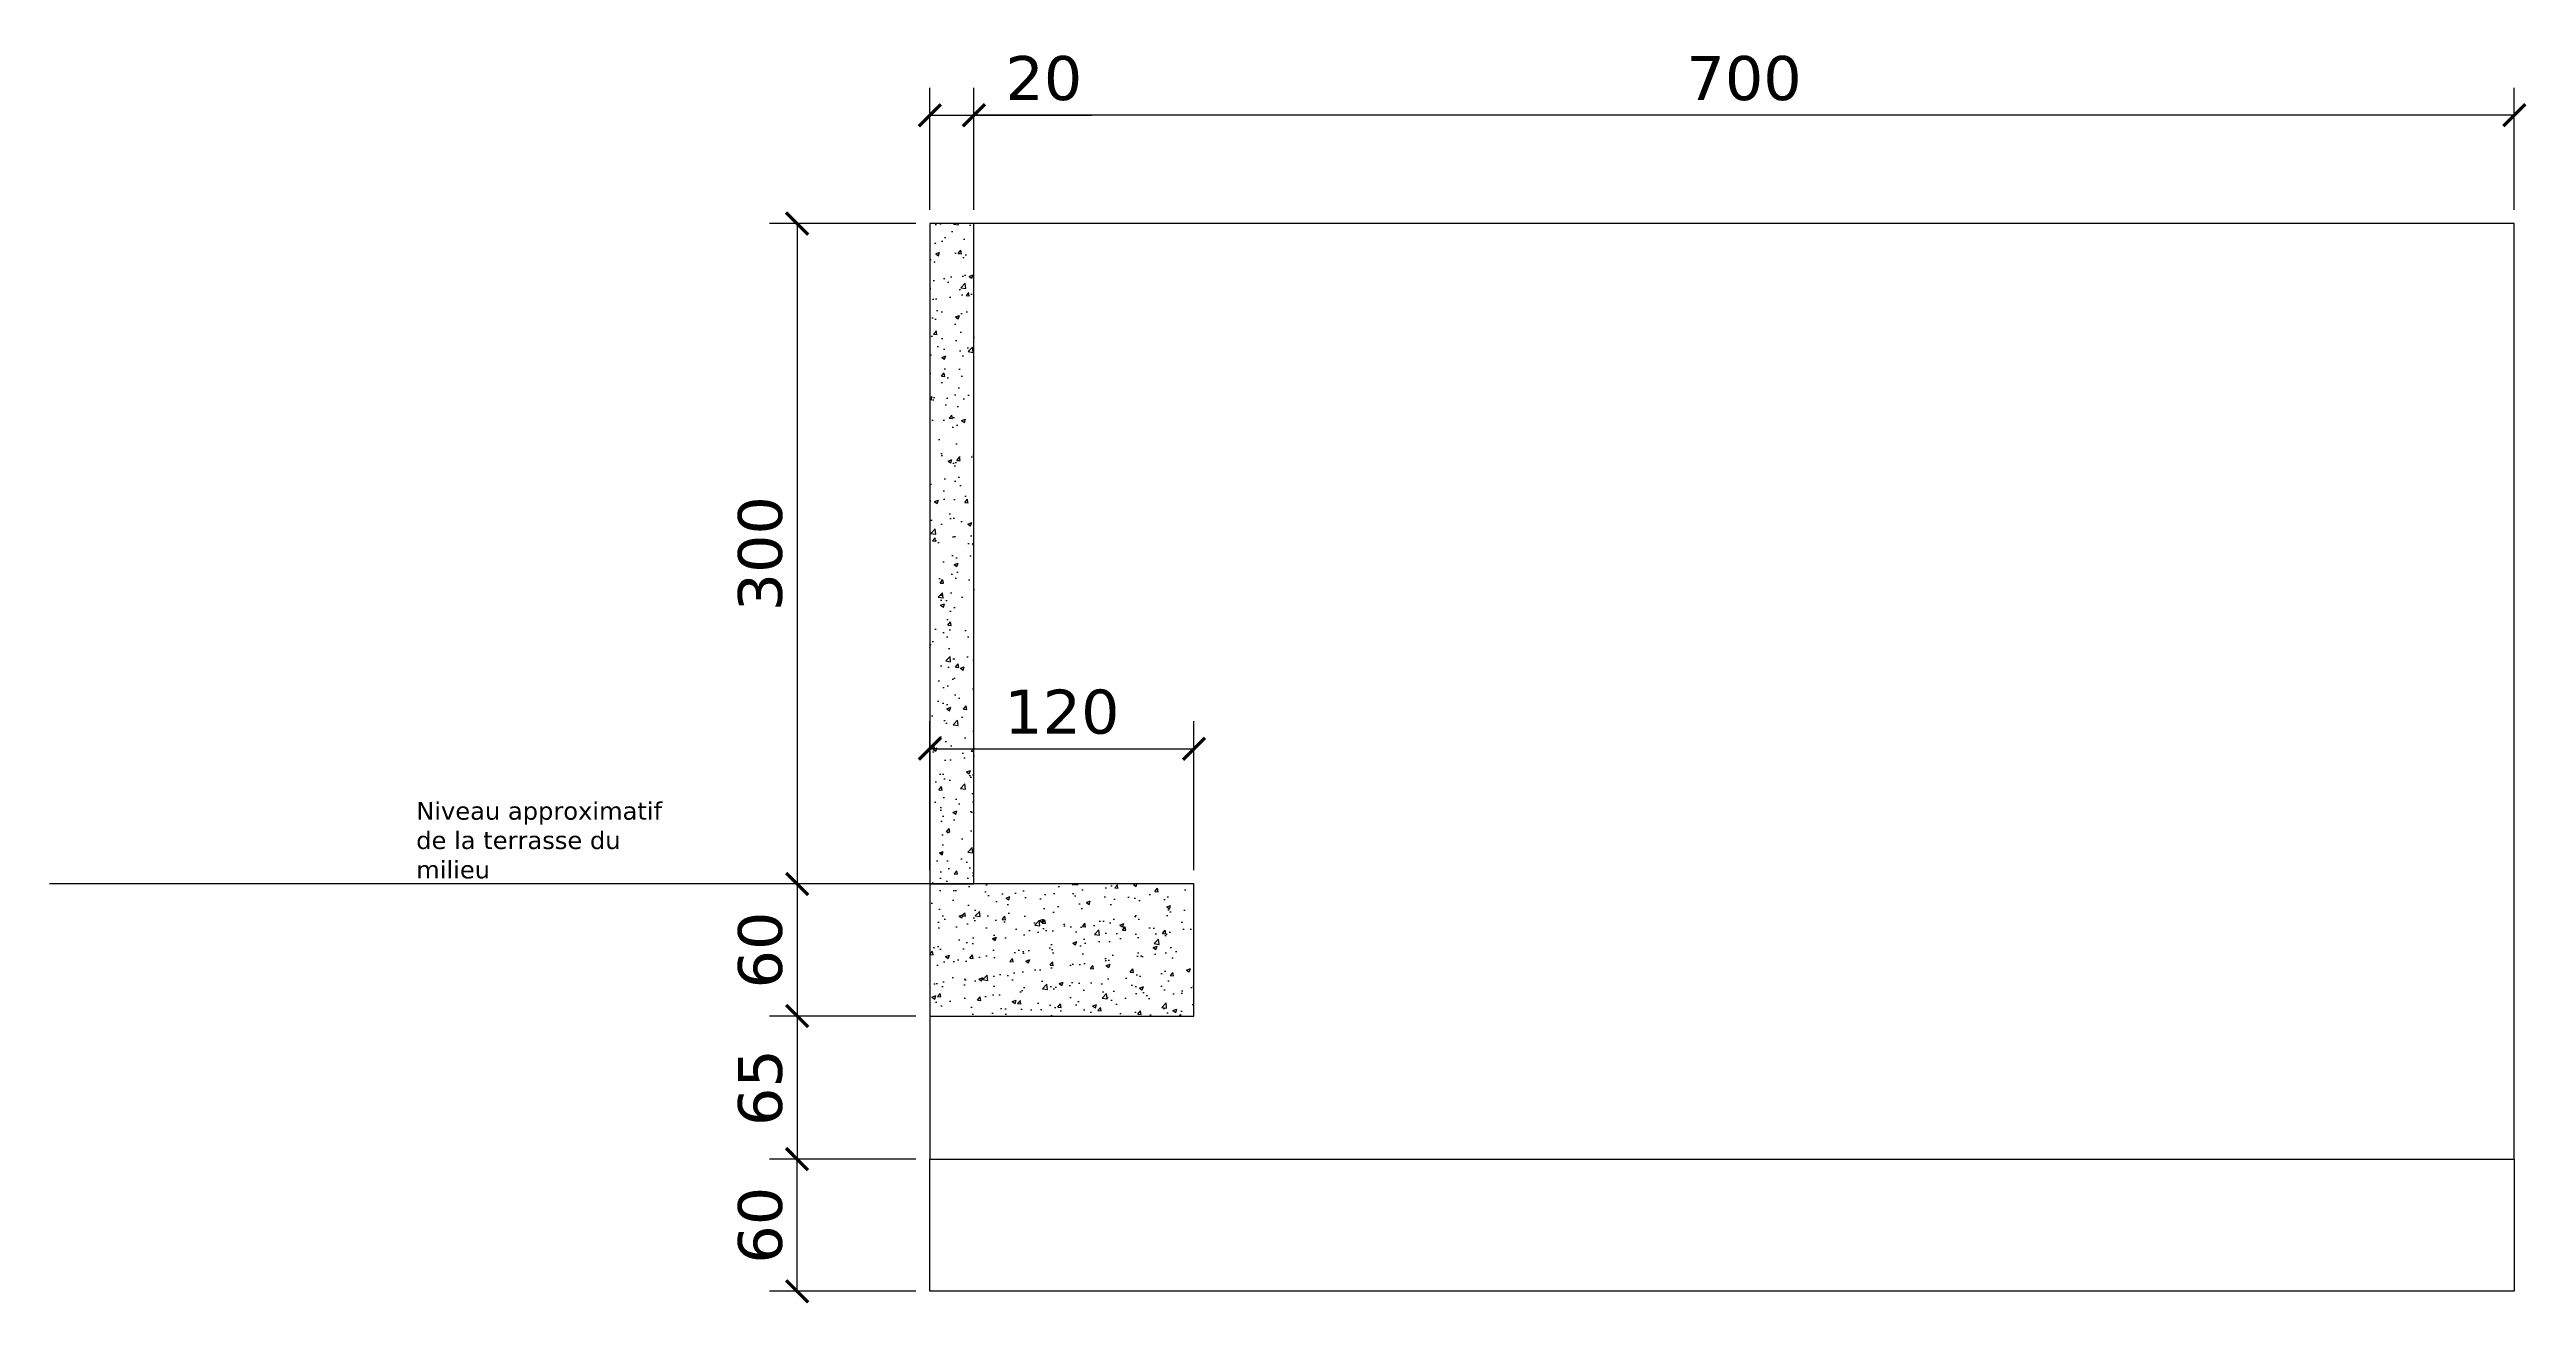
# Model space of a CAD drawing. Header units: centimetres. Extents: x -262314 to 1497847, y -126598 to 219599.
# Drawn here: x 28680 to 39935, y -28128 to -22433 of the extents above; entities that cross this region are included whole.
import ezdxf

# ---------------------------------------------------------------- set-up
doc = ezdxf.new("R2010")
doc.units = ezdxf.units.CM
doc.header["$PDMODE"] = 34
doc.header["$PDSIZE"] = 100
for name, color, linetype in [('Dimensions', 6, 'Continuous'), ('HACHURES', 18, 'Continuous'), ('Mur de soutenement-ajout-escalier', 244, 'Continuous'), ('sol-naturel', 62, 'Continuous'), ('Title Block', 250, 'Continuous')]:
    doc.layers.add(name, color=color, linetype=linetype)
doc.styles.add('Seb', font='Verdana.ttf')
doc.dimstyles.new('d', dxfattribs={"dimtxt": 1, "dimasz": 1, "dimexe": 1.25, "dimexo": 0.625, "dimtad": 1, "dimdec": 1, "dimlfac": 0.1, "dimtxsty": 'Seb', "dimblk": 'ARCHTICK', "dimblk1": 'ARCHTICK', "dimblk2": 'ARCHTICK', "dimcen": 2.5, "dimclrd": 256, "dimclre": 256, "dimadec": 0, "dimazin": 0, "dimtfac": 1, "dimtdec": 1, "dimtmove": 0, "dimatfit": 3, "dimldrblk": 'ARCHTICK', "dimfxl": 1, "dimlwd": -1, "dimlwe": -1, "dimarcsym": 0})

# ---------------------------------------------------------------- blocks, each defined once
blk = doc.blocks.new('_ArchTick')
at = {"color": 0, "linetype": 'ByBlock', "const_width": 0.15}
blk.add_lwpolyline([(-0.5, -0.5), (0.5, 0.5)], dxfattribs=at)
blk = doc.blocks.new('*D214')
at = {"layer": 'Defpoints', "color": 0, "transparency": 16777216}
for p in [(32680, -23223), (32077, -26223), (32680, -26223)]:
    blk.add_point(p, dxfattribs=at)
at = {"layer": 'Dimensions', "transparency": 16777216}
for p, q in [((32617, -23223), (31952, -23223)), ((32077, -23223), (32077, -26223)), ((32617, -26223), (31952, -26223))]:
    blk.add_line(p, q, dxfattribs=at)
at = {"layer": 'Dimensions', "transparency": 16777216, "xscale": 100, "yscale": 100, "zscale": 100}
for p, rotation in [((32077, -23223), 90), ((32077, -26223), 270)]:
    blk.add_blockref('_ArchTick', p, dxfattribs=dict(at, rotation=rotation))
at = {"layer": 'Dimensions', "color": 0, "transparency": 16777216, "insert": (31910, -24723), "char_height": 200, "attachment_point": 5, "rotation": 90, "style": 'Seb'}
blk.add_mtext('300', dxfattribs=at)
blk = doc.blocks.new('*D215')
at = {"layer": 'Defpoints', "color": 0, "transparency": 16777216}
for p in [(32680, -26223), (32077, -26823), (32680, -26823)]:
    blk.add_point(p, dxfattribs=at)
at = {"layer": 'Dimensions', "transparency": 16777216}
for p, q in [((32617, -26223), (31952, -26223)), ((32077, -26223), (32077, -26823)), ((32617, -26823), (31952, -26823))]:
    blk.add_line(p, q, dxfattribs=at)
at = {"layer": 'Dimensions', "transparency": 16777216, "xscale": 100, "yscale": 100, "zscale": 100}
for p, rotation in [((32077, -26223), 90), ((32077, -26823), 270)]:
    blk.add_blockref('_ArchTick', p, dxfattribs=dict(at, rotation=rotation))
at = {"layer": 'Dimensions', "color": 0, "transparency": 16777216, "insert": (31910, -26523), "char_height": 200, "attachment_point": 5, "rotation": 90, "style": 'Seb'}
blk.add_mtext('60', dxfattribs=at)
blk = doc.blocks.new('*D216')
at = {"layer": 'Defpoints', "color": 0, "transparency": 16777216}
for p in [(32680, -26823), (32077, -27473), (32680, -27473)]:
    blk.add_point(p, dxfattribs=at)
at = {"layer": 'Dimensions', "transparency": 16777216}
for p, q in [((32617, -26823), (31952, -26823)), ((32077, -26823), (32077, -27473)), ((32617, -27473), (31952, -27473))]:
    blk.add_line(p, q, dxfattribs=at)
at = {"layer": 'Dimensions', "transparency": 16777216, "xscale": 100, "yscale": 100, "zscale": 100}
for p, rotation in [((32077, -26823), 90), ((32077, -27473), 270)]:
    blk.add_blockref('_ArchTick', p, dxfattribs=dict(at, rotation=rotation))
at = {"layer": 'Dimensions', "color": 0, "transparency": 16777216, "insert": (31910, -27148), "char_height": 200, "attachment_point": 5, "rotation": 90, "style": 'Seb'}
blk.add_mtext('65', dxfattribs=at)
blk = doc.blocks.new('*D217')
at = {"layer": 'Defpoints', "color": 0, "transparency": 16777216}
for p in [(32077, -27473), (32680, -27473), (32680, -28073)]:
    blk.add_point(p, dxfattribs=at)
at = {"layer": 'Dimensions', "transparency": 16777216}
for p, q in [((32617, -27473), (31952, -27473)), ((32077, -28073), (32077, -27473)), ((32617, -28073), (31952, -28073))]:
    blk.add_line(p, q, dxfattribs=at)
at = {"layer": 'Dimensions', "transparency": 16777216, "xscale": 100, "yscale": 100, "zscale": 100}
for p, rotation in [((32077, -27473), 90), ((32077, -28073), 270)]:
    blk.add_blockref('_ArchTick', p, dxfattribs=dict(at, rotation=rotation))
at = {"layer": 'Dimensions', "color": 0, "transparency": 16777216, "insert": (31910, -27773), "char_height": 200, "attachment_point": 5, "rotation": 90, "style": 'Seb'}
blk.add_mtext('60', dxfattribs=at)
blk = doc.blocks.new('*D218')
at = {"layer": 'Defpoints', "color": 0, "transparency": 16777216}
for p in [(32880, -22731), (32680, -23223), (32880, -23223)]:
    blk.add_point(p, dxfattribs=at)
at = {"layer": 'Dimensions', "transparency": 16777216}
for p, q in [((32680, -23161), (32680, -22606)), ((32880, -23161), (32880, -22606)), ((32680, -22731), (32880, -22731)), ((32880, -22731), (33416, -22731))]:
    blk.add_line(p, q, dxfattribs=at)
at = {"layer": 'Dimensions', "transparency": 16777216, "xscale": 100, "yscale": 100, "zscale": 100, "rotation": 180}
blk.add_blockref('_ArchTick', (32680, -22731), dxfattribs=at)
at = {"layer": 'Dimensions', "transparency": 16777216, "xscale": 100, "yscale": 100, "zscale": 100}
blk.add_blockref('_ArchTick', (32880, -22731), dxfattribs=at)
at = {"layer": 'Dimensions', "color": 0, "transparency": 16777216, "insert": (33198, -22564), "char_height": 200, "attachment_point": 5, "style": 'Seb'}
blk.add_mtext('20', dxfattribs=at)
blk = doc.blocks.new('*D219')
at = {"layer": 'Defpoints', "color": 0, "transparency": 16777216}
for p in [(32880, -22731), (32880, -23223), (39880, -23223)]:
    blk.add_point(p, dxfattribs=at)
at = {"layer": 'Dimensions', "transparency": 16777216}
for p, q in [((32880, -23161), (32880, -22606)), ((39880, -23161), (39880, -22606)), ((39880, -22731), (32880, -22731))]:
    blk.add_line(p, q, dxfattribs=at)
at = {"layer": 'Dimensions', "transparency": 16777216, "xscale": 100, "yscale": 100, "zscale": 100, "rotation": 180}
blk.add_blockref('_ArchTick', (32880, -22731), dxfattribs=at)
at = {"layer": 'Dimensions', "transparency": 16777216, "xscale": 100, "yscale": 100, "zscale": 100}
blk.add_blockref('_ArchTick', (39880, -22731), dxfattribs=at)
at = {"layer": 'Dimensions', "color": 0, "transparency": 16777216, "insert": (36380, -22564), "char_height": 200, "attachment_point": 5, "style": 'Seb'}
blk.add_mtext('700', dxfattribs=at)
blk = doc.blocks.new('*D220')
at = {"layer": 'Defpoints', "color": 0, "transparency": 16777216}
for p in [(33880, -25609), (32680, -26223), (33880, -26223)]:
    blk.add_point(p, dxfattribs=at)
at = {"layer": 'Dimensions', "transparency": 16777216}
for p, q in [((32680, -26161), (32680, -25484)), ((33880, -26161), (33880, -25484)), ((32680, -25609), (33880, -25609))]:
    blk.add_line(p, q, dxfattribs=at)
at = {"layer": 'Dimensions', "transparency": 16777216, "xscale": 100, "yscale": 100, "zscale": 100, "rotation": 180}
blk.add_blockref('_ArchTick', (32680, -25609), dxfattribs=at)
at = {"layer": 'Dimensions', "transparency": 16777216, "xscale": 100, "yscale": 100, "zscale": 100}
blk.add_blockref('_ArchTick', (33880, -25609), dxfattribs=at)
at = {"layer": 'Dimensions', "color": 0, "transparency": 16777216, "insert": (33280, -25442), "char_height": 200, "attachment_point": 5, "style": 'Seb'}
blk.add_mtext('120', dxfattribs=at)

msp = doc.modelspace()

# ---------------------------------------------------------------- hatches: boundary and pattern name
at = {"layer": 'HACHURES'}
h = msp.add_hatch(dxfattribs=at)
h.set_pattern_fill('AR-CONC', color=256)
h.paths.add_polyline_path([(32679.81, -23223.12), (32679.81, -26223.12), (32879.81, -26223.12), (32879.81, -23223.12)])
h.paths.add_polyline_path([(32679.81, -26223.12), (32679.81, -26823.12), (33879.81, -26823.12), (33879.81, -26223.12)])

# ---------------------------------------------------------------- linework, layer by layer
at = {"layer": 'Mur de soutenement-ajout-escalier'}
msp.add_lwpolyline([(39879.81, -27473.12), (39879.81, -23223.12), (32679.81, -23223.12), (32679.81, -27473.12)], close=True, dxfattribs=at)
for points in [[(32679.81, -23223.12), (32679.81, -26223.12), (32879.81, -26223.12), (32879.81, -23223.12), (32679.81, -23223.12)], [(32679.81, -26223.12), (32679.81, -26823.12), (33879.81, -26823.12), (33879.81, -26223.12), (32679.81, -26223.12), (32679.81, -26823.12)], [(39879.81, -27473.12), (39879.81, -28073.12), (32679.81, -28073.12), (32679.81, -27473.12), (39879.81, -27473.12)]]:
    msp.add_lwpolyline(points, dxfattribs=at)
at = {"layer": 'sol-naturel'}
msp.add_line((32679.81, -26223.12), (28679.81, -26223.12), dxfattribs=at)

# ---------------------------------------------------------------- texts
at = {"layer": 'Title Block', "insert": (30345.97, -25850.93), "char_height": 80, "attachment_point": 1, "style": 'Seb'}
msp.add_mtext_dynamic_manual_height_columns('Niveau approximatif de la terrasse du milieu', width=1232.8488, gutter_width=500, heights=[0], dxfattribs=at)

# ---------------------------------------------------------------- dimensions: what is measured, and where the dimension line sits
at = {"layer": 'Dimensions'}
for base, p1, p2, picture, middle in [((32879.81, -22731.33), (32679.81, -23223.12), (32879.81, -23223.12), '*D218', (33198.12, -22564.06)), ((32879.81, -22731.33), (39879.81, -23223.12), (32879.81, -23223.12), '*D219', (36379.81, -22564.06)), ((33879.81, -25609.39), (32679.81, -26223.12), (33879.81, -26223.12), '*D220', (33279.81, -25442.13))]:
    dim = msp.add_linear_dim(base=base, p1=p1, p2=p2, dimstyle='d', override={"dimtxt": 2}, dxfattribs=at)
    dim.commit()
    dim.dimension.update_dxf_attribs({"geometry": picture, "text_midpoint": middle})
for base, p1, p2, picture, middle in [((32077.3, -26223.12), (32679.81, -23223.12), (32679.81, -26223.12), '*D214', (31910.03, -24723.12)), ((32077.3, -26823.12), (32679.81, -26223.12), (32679.81, -26823.12), '*D215', (31910.03, -26523.12)), ((32077.3, -27473.12), (32679.81, -26823.12), (32679.81, -27473.12), '*D216', (31910.03, -27148.12)), ((32077.3, -27473.12), (32679.81, -28073.12), (32679.81, -27473.12), '*D217', (31910.03, -27773.12))]:
    dim = msp.add_linear_dim(base=base, p1=p1, p2=p2, angle=90, dimstyle='d', override={"dimtxt": 2}, dxfattribs=at)
    dim.commit()
    dim.dimension.update_dxf_attribs({"geometry": picture, "text_midpoint": middle})

doc.saveas('drawing.dxf')
